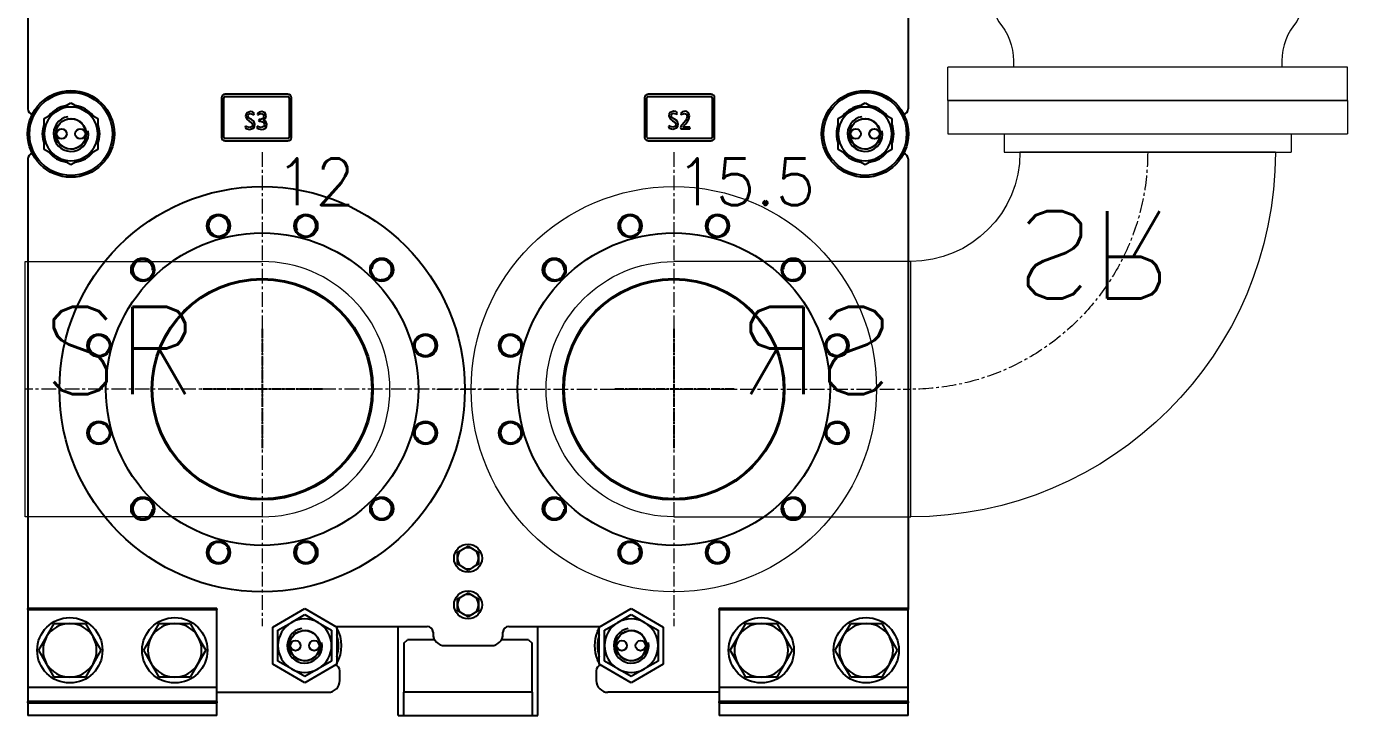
# Model space of a CAD drawing. Extents: x -181672 to 290600, y -29000 to 395522.
# Drawn here: x -170986 to -169852, y 29865 to 30456 of the extents above; entities that cross this region are included whole.
import ezdxf

# ---------------------------------------------------------------- set-up
doc = ezdxf.new("R2010")
doc.units = 0
doc.header["$LTSCALE"] = 10
doc.linetypes.add('XFM7P20PCW$0$CENTER', pattern=[2, 1.25, -0.25, 0.25, -0.25])
doc.linetypes.add('XFM7P20PCW$0$CHAIN', pattern=[0.3543, 0.2362, -0.0295, 0.0591, -0.0295])
doc.layers.add('XFM7P20PCW$0$M-PIPE--2', color=252, linetype='Continuous', lineweight=9)
doc.layers.add('XFM7P20PCW$0$M-PIPE-PCWS', color=252, linetype='Continuous', lineweight=9)
doc.styles.add('XFM7P20PCW$0$Standard', font='txt.shx', dxfattribs={"bigfont": 'chineset.shx'})

# ---------------------------------------------------------------- blocks, each defined once
blk = doc.blocks.new('XFM7P20PCW$0$A$C29d41b1e')
for p, q in [((-377.5, 997.5), (-377.5, 520.5)), ((377.5, 997.5), (377.5, 520.5)), ((-154.5, 533), (-208.5, 533)), ((208.5, 533), (154.5, 533)), ((-352, 518.9), (-340.5, 525.6)), ((-340.5, 525.6), (-329, 518.9)), ((-211.5, 530), (-211.5, 496)), ((-209.5, 496), (-209.5, 530)), ((-208.5, 531), (-154.5, 531)), ((-153.5, 530), (-153.5, 496)), ((-151.5, 496), (-151.5, 530)), ((151.5, 530), (151.5, 496)), ((153.5, 496), (153.5, 530)), ((154.5, 531), (208.5, 531)), ((209.5, 530), (209.5, 496)), ((211.5, 496), (211.5, 530)), ((329, 518.9), (340.5, 525.6)), ((340.5, 525.6), (352, 518.9)), ((-363.5, 512.3), (-352, 518.9)), ((-363.5, 499), (-363.5, 512.3)), ((-329, 518.9), (-317.5, 512.3)), ((-317.5, 512.3), (-317.5, 499)), ((-183.8, 515.4), (-183.5, 516.3)), ((-180.6, 516), (-180.3, 515.2)), ((-179.2, 511.4), (-179.6, 510.7)), ((-179.6, 510.7), (-179.1, 509.9)), ((-178, 511.4), (-179.2, 511.4)), ((-175.7, 510.8), (-175.7, 510.8)), ((179.2, 515.7), (179.5, 516.5)), ((182.4, 516.3), (182.7, 515.4)), ((317.5, 512.3), (329, 518.9)), ((317.5, 499), (317.5, 512.3)), ((352, 518.9), (363.5, 512.3)), ((363.5, 512.3), (363.5, 499)), ((-363.5, 485.7), (-363.5, 499)), ((-317.5, 499), (-317.5, 485.7)), ((-190.7, 505.7), (-191, 504.9)), ((-180.7, 505.6), (-180.9, 504.8)), ((-179.1, 509.9), (-177.9, 509.9)), ((172.3, 506), (172, 505.1)), ((182.6, 505.4), (182.2, 504.1)), ((182.2, 504.1), (182.8, 503.2)), ((185.2, 508.4), (182.6, 505.4)), ((182.8, 503.2), (190.2, 503.2)), ((184.3, 504.9), (186.5, 507.4)), ((190.2, 504.9), (184.3, 504.9)), ((190.6, 504.1), (190.2, 504.9)), ((190.2, 503.2), (190.6, 504.1)), ((317.5, 485.7), (317.5, 499)), ((363.5, 499), (363.5, 485.7)), ((-154.5, 495), (-208.5, 495)), ((-208.5, 493), (-154.5, 493)), ((208.5, 495), (154.5, 495)), ((154.5, 493), (208.5, 493)), ((-377.5, 477.5), (-377.5, 92)), ((-352, 479.1), (-363.5, 485.7)), ((-340.5, 472.4), (-352, 479.1)), ((-329, 479.1), (-340.5, 472.4)), ((-317.5, 485.7), (-329, 479.1)), ((329, 479.1), (317.5, 485.7)), ((340.5, 472.4), (329, 479.1)), ((352, 479.1), (340.5, 472.4)), ((363.5, 485.7), (352, 479.1)), ((377.5, 477.5), (377.5, 92)), ((-9, 140.2), (-4.5, 142.8)), ((-9, 135), (-9, 140.2)), ((-4.5, 142.8), (0, 145.4)), ((0, 145.4), (4.5, 142.8)), ((4.5, 142.8), (9, 140.2)), ((9, 140.2), (9, 135)), ((-9, 129.8), (-9, 135)), ((-4.5, 127.2), (-9, 129.8)), ((0, 124.6), (-4.5, 127.2)), ((4.5, 127.2), (0, 124.6)), ((9, 129.8), (4.5, 127.2)), ((9, 135), (9, 129.8)), ((-9, 100.2), (-4.5, 102.8)), ((-4.5, 102.8), (0, 105.4)), ((0, 105.4), (4.5, 102.8)), ((4.5, 102.8), (9, 100.2)), ((-377.5, 91), (-377.5, 92)), ((-215.5, 92), (-377.5, 92)), ((-377.5, 91), (-215.5, 91)), ((-377.5, 91), (-377.5, 24)), ((-215.5, 92), (-215.5, 91)), ((-215.5, 24), (-215.5, 91)), ((-167.5, 75.9), (-140, 91.8)), ((-140, 91.8), (-112.5, 75.9)), ((-9, 95), (-9, 100.2)), ((-9, 89.8), (-9, 95)), ((9, 100.2), (9, 95)), ((9, 95), (9, 89.8)), ((112.5, 75.9), (140, 91.8)), ((140, 91.8), (167.5, 75.9)), ((215.5, 91), (215.5, 92)), ((377.5, 92), (215.5, 92)), ((215.5, 91), (377.5, 91)), ((215.5, 91), (215.5, 24)), ((377.5, 92), (377.5, 91)), ((377.5, 24), (377.5, 91)), ((-163, 73.3), (-151.5, 79.9)), ((-151.5, 79.9), (-140, 86.6)), ((-140, 86.6), (-128.5, 79.9)), ((-128.5, 79.9), (-117, 73.3)), ((-4.5, 87.2), (-9, 89.8)), ((0, 84.6), (-4.5, 87.2)), ((4.5, 87.2), (0, 84.6)), ((9, 89.8), (4.5, 87.2)), ((117, 73.3), (128.5, 79.9)), ((128.5, 79.9), (140, 86.6)), ((140, 86.6), (151.5, 79.9)), ((151.5, 79.9), (163, 73.3)), ((-361.4, 67.5), (-354.8, 79)), ((-354.8, 79), (-341.5, 79)), ((-341.5, 79), (-328.2, 79)), ((-328.2, 79), (-321.6, 67.5)), ((-271.4, 67.5), (-264.8, 79)), ((-264.8, 79), (-251.5, 79)), ((-251.5, 79), (-238.2, 79)), ((-238.2, 79), (-231.6, 67.5)), ((-167.5, 44.1), (-167.5, 75.9)), ((-163, 60), (-163, 73.3)), ((-117, 73.3), (-117, 60)), ((-113.6, 76.5), (-35, 76.5)), ((-112.5, 75.9), (-112.5, 44.1)), ((-60, 0), (-60, 76.5)), ((-30, 71.5), (-30, 70)), ((30, 70), (30, 71.5)), ((35, 76.5), (113.6, 76.5)), ((60, 0), (60, 76.5)), ((112.5, 74.7), (110.9, 72.2)), ((112.5, 71.5), (110.9, 72.2)), ((112.5, 44.1), (112.5, 75.9)), ((117, 60), (117, 73.3)), ((163, 73.3), (163, 60)), ((167.5, 75.9), (167.5, 44.1)), ((231.6, 67.5), (238.2, 79)), ((238.2, 79), (251.5, 79)), ((251.5, 79), (264.8, 79)), ((264.8, 79), (271.4, 67.5)), ((321.6, 67.5), (328.2, 79)), ((328.2, 79), (341.5, 79)), ((341.5, 79), (354.8, 79)), ((354.8, 79), (361.4, 67.5)), ((-368.1, 56), (-361.4, 67.5)), ((-321.6, 67.5), (-314.9, 56)), ((-278.1, 56), (-271.4, 67.5)), ((-231.6, 67.5), (-224.9, 56)), ((-163, 46.7), (-163, 60)), ((-117, 60), (-117, 46.7)), ((-55, 62), (-52, 65)), ((-55, 62), (-55, 20)), ((-28.7, 65), (-52, 65)), ((-20, 60), (20, 60)), ((52, 65), (28.7, 65)), ((52, 65), (55, 62)), ((55, 20), (55, 62)), ((117, 46.7), (117, 60)), ((163, 60), (163, 46.7)), ((224.9, 56), (231.6, 67.5)), ((271.4, 67.5), (278.1, 56)), ((314.9, 56), (321.6, 67.5)), ((361.4, 67.5), (368.1, 56)), ((-361.4, 44.5), (-368.1, 56)), ((-314.9, 56), (-321.6, 44.5)), ((-271.4, 44.5), (-278.1, 56)), ((-224.9, 56), (-231.6, 44.5)), ((-151.5, 40.1), (-163, 46.7)), ((-117, 46.7), (-128.5, 40.1)), ((110.9, 47.8), (112.5, 48.5)), ((110.9, 47.8), (112.5, 45.3)), ((128.5, 40.1), (117, 46.7)), ((163, 46.7), (151.5, 40.1)), ((231.6, 44.5), (224.9, 56)), ((278.1, 56), (271.4, 44.5)), ((321.6, 44.5), (314.9, 56)), ((368.1, 56), (361.4, 44.5)), ((-354.8, 33), (-361.4, 44.5)), ((-321.6, 44.5), (-328.2, 33)), ((-264.8, 33), (-271.4, 44.5)), ((-231.6, 44.5), (-238.2, 33)), ((-140, 28.2), (-167.5, 44.1)), ((-140, 33.4), (-151.5, 40.1)), ((-112.5, 44.1), (-140, 28.2)), ((-128.5, 40.1), (-140, 33.4)), ((-110, 30), (-110, 38.5)), ((110, 38.5), (110, 30)), ((140, 28.2), (112.5, 44.1)), ((140, 33.4), (128.5, 40.1)), ((167.5, 44.1), (140, 28.2)), ((151.5, 40.1), (140, 33.4)), ((238.2, 33), (231.6, 44.5)), ((271.4, 44.5), (264.8, 33)), ((328.2, 33), (321.6, 44.5)), ((361.4, 44.5), (354.8, 33)), ((-377.5, 24), (-377.5, 12)), ((-215.5, 24), (-377.5, 24)), ((-341.5, 33), (-354.8, 33)), ((-328.2, 33), (-341.5, 33)), ((-251.5, 33), (-264.8, 33)), ((-238.2, 33), (-251.5, 33)), ((-215.5, 12), (-215.5, 24)), ((215.5, 24), (215.5, 12)), ((377.5, 24), (215.5, 24)), ((251.5, 33), (238.2, 33)), ((264.8, 33), (251.5, 33)), ((341.5, 33), (328.2, 33)), ((354.8, 33), (341.5, 33)), ((377.5, 12), (377.5, 24)), ((-377.5, 11), (-377.5, 12)), ((-215.5, 12), (-377.5, 12)), ((-215.5, 20), (-120, 20)), ((-215.5, 12), (-215.5, 11)), ((-55, 0), (-55, 20)), ((55, 20), (-55, 20)), ((55, 20), (55, 0)), ((215.5, 20), (120, 20)), ((215.5, 11), (215.5, 12)), ((377.5, 12), (215.5, 12)), ((377.5, 12), (377.5, 11)), ((-377.5, 11), (-215.5, 11)), ((-377.5, 11), (-377.5, 0)), ((-215.5, 0), (-377.5, 0)), ((-215.5, 0), (-215.5, 11)), ((-60, 0), (-55, 0)), ((-55, 0), (55, 0)), ((55, 0), (60, 0)), ((215.5, 11), (377.5, 11)), ((215.5, 11), (215.5, 0)), ((377.5, 0), (215.5, 0)), ((377.5, 0), (377.5, 11))]:
    blk.add_line(p, q)
at = {"linetype": 'XFM7P20PCW$0$CHAIN', "ltscale": 3.333522}
for p, q in [((-176.5, 331.7), (-176.5, 228.3)), ((176.5, 331.7), (176.5, 228.3)), ((-124.8, 280), (-228.2, 280)), ((228.2, 280), (124.8, 280))]:
    blk.add_line(p, q, dxfattribs=at)
at = {"flags": 128}
for points in [[(-186.6, 518.2), (-189.5, 517.1), (-190.4, 515.9), (-190.7, 514.2)], [(-190.7, 514.2), (-189.7, 511.5), (-187.7, 510), (-185.6, 508.8), (-184.6, 507)], [(-188.9, 514.4), (-188.3, 515.9), (-186.7, 516.5)], [(-182.8, 507.2), (-183.7, 509.9), (-185.8, 511.3), (-187.9, 512.6), (-188.9, 514.4)], [(-186.7, 516.5), (-184.8, 516), (-183.8, 515.4)], [(-183.5, 516.3), (-183.8, 517.2), (-184.9, 517.8), (-186.6, 518.2)], [(-176.9, 518.2), (-179.2, 517.7), (-180.3, 516.9), (-180.6, 516)], [(-180.3, 515.2), (-179.3, 515.9), (-177.3, 516.5)], [(-175, 514.2), (-175.8, 512.2), (-178, 511.4)], [(-177.3, 516.5), (-175.6, 515.8), (-175, 514.2)], [(-173.1, 514.5), (-174.1, 517.1), (-176.9, 518.2)], [(-175.7, 510.8), (-173.8, 512.1), (-173.1, 514.5)], [(-172.5, 507.3), (-173.4, 509.7), (-175.7, 510.8)], [(176.4, 518.4), (173.5, 517.4), (172.6, 516.1), (172.3, 514.5)], [(172.3, 514.5), (173.3, 511.8), (175.3, 510.3), (177.4, 509.1), (178.4, 507.2)], [(174.1, 514.6), (174.7, 516.1), (176.3, 516.7)], [(180.2, 507.4), (179.3, 510.1), (177.2, 511.6), (175.1, 512.8), (174.1, 514.6)], [(176.3, 516.7), (178.2, 516.2), (179.2, 515.7)], [(179.5, 516.5), (179.2, 517.5), (178.1, 518.1), (176.4, 518.4)], [(186.1, 518.4), (183.9, 517.9), (182.7, 517.2), (182.4, 516.3)], [(182.7, 515.4), (183.7, 516), (185.8, 516.6)], [(188, 514.2), (187.5, 511.9), (186.6, 510.3), (185.2, 508.4)], [(185.8, 516.6), (187.4, 515.9), (188, 514.2)], [(190, 514.5), (189, 517.2), (187.8, 518.1), (186.1, 518.4)], [(186.5, 507.4), (188.3, 509.7), (189.4, 511.5), (190, 514.5)], [(-191, 504.9), (-190.4, 503.6), (-187.3, 502.8)], [(-187.2, 504.5), (-189.6, 505.1), (-190.7, 505.7)], [(-187.3, 502.8), (-184.1, 503.9), (-183.1, 505.3), (-182.8, 507.2)], [(-184.6, 507), (-185.4, 505.1), (-187.2, 504.5)], [(-180.9, 504.8), (-180.7, 503.8), (-179.5, 503.2), (-177.2, 502.8)], [(-177.3, 504.4), (-179.6, 505), (-180.7, 505.6)], [(-177.9, 509.9), (-175.4, 509.1), (-174.5, 507.1)], [(-174.5, 507.1), (-175.2, 505.2), (-177.3, 504.4)], [(-177.2, 502.8), (-175.3, 503.1), (-173.8, 504), (-172.8, 505.4), (-172.5, 507.3)], [(172, 505.1), (172.6, 503.8), (175.7, 503)], [(175.8, 504.7), (173.4, 505.3), (172.3, 506)], [(175.7, 503), (178.9, 504.2), (179.9, 505.5), (180.2, 507.4)], [(178.4, 507.2), (177.6, 505.4), (175.8, 504.7)]]:
    blk.add_lwpolyline(points, dxfattribs=at)
for centre, radius in [((-340.5, 499), 37.2), ((-340.5, 499), 35.6), ((340.5, 499), 37.2), ((340.5, 499), 35.6), ((-340.5, 499), 13.1), ((-340.5, 499), 13), ((340.5, 499), 13.1), ((340.5, 499), 13), ((-348.5, 499), 4.34), ((-332.5, 499), 4.34), ((332.5, 499), 4.34), ((348.5, 499), 4.34), ((-214, 420.1), 10), ((-214, 420.1), 9), ((-139, 420.1), 10), ((-139, 420.1), 9), ((139, 420.1), 10), ((139, 420.1), 9), ((214, 420.1), 10), ((214, 420.1), 9), ((-176.5, 280), 134), ((176.5, 280), 134), ((-279, 382.5), 10), ((-279, 382.5), 9), ((-74, 382.5), 10), ((-74, 382.5), 9), ((74, 382.5), 10), ((74, 382.5), 9), ((279, 382.5), 10), ((279, 382.5), 9), ((-176.5, 280), 95), ((-176.5, 280), 94), ((176.5, 280), 95), ((176.5, 280), 94), ((-316.6, 317.5), 10), ((-316.6, 317.5), 9), ((-36.4, 317.5), 10), ((-36.4, 317.5), 9), ((36.4, 317.5), 10), ((36.4, 317.5), 9), ((316.6, 317.5), 10), ((316.6, 317.5), 9), ((-316.6, 242.5), 10), ((-316.6, 242.5), 9), ((-36.4, 242.5), 10), ((-36.4, 242.5), 9), ((36.4, 242.5), 10), ((36.4, 242.5), 9), ((316.6, 242.5), 10), ((316.6, 242.5), 9), ((-279, 177.5), 10), ((-279, 177.5), 9), ((-74, 177.5), 10), ((-74, 177.5), 9), ((74, 177.5), 10), ((74, 177.5), 9), ((279, 177.5), 10), ((279, 177.5), 9), ((-214, 139.9), 10), ((-214, 139.9), 9), ((-139, 139.9), 10), ((-139, 139.9), 9), ((139, 139.9), 10), ((139, 139.9), 9), ((214, 139.9), 10), ((214, 139.9), 9), ((0, 135), 12), ((0, 95), 12), ((-341.5, 56), 28), ((-251.5, 56), 28), ((251.5, 56), 28), ((341.5, 56), 28), ((-140, 60), 13.1), ((-140, 60), 13), ((140, 60), 13.1), ((140, 60), 13), ((-148, 60), 4.34), ((-132, 60), 4.34), ((132, 60), 4.34), ((148, 60), 4.34)]:
    blk.add_circle(centre, radius)
for centre, radius, start, end in [((-208.5, 530), 3, 90, 180), ((-154.5, 530), 3, 0, 90), ((154.5, 530), 3, 90, 180), ((208.5, 530), 3, 0, 90), ((-340.5, 499), 24.6, 99.2886, 140.7114), ((-340.5, 499), 23, 60, 120), ((-340.5, 499), 24.6, 39.2886, 80.7114), ((-208.5, 530), 1, 90, 180), ((-154.5, 530), 1, 0, 90), ((154.5, 530), 1, 90, 180), ((208.5, 530), 1, 0, 90), ((340.5, 499), 24.6, 99.2886, 140.7114), ((340.5, 499), 23, 60, 120), ((340.5, 499), 24.6, 39.2886, 80.7114), ((-372.5, 520.5), 5, 180, 254.8172), ((-340.5, 499), 23, 120, 180), ((-340.5, 499), 15, 100, 10), ((-340.5, 499), 12.9, 190, 100), ((-340.5, 499), 23, 0, 60), ((340.5, 499), 23, 120, 180), ((340.5, 499), 15, 100, 10), ((340.5, 499), 12.9, 190, 100), ((340.5, 499), 23, 0, 60), ((372.5, 520.5), 5, 285.1828, 0), ((-340.5, 499), 24.6, 159.2886, 200.7114), ((-340.5, 499), 23, 180, 240), ((-340.5, 499), 23, 300, 0), ((-340.5, 499), 24.6, 339.2886, 20.7114), ((340.5, 499), 24.6, 159.2886, 200.7114), ((340.5, 499), 23, 180, 240), ((340.5, 499), 23, 300, 0), ((340.5, 499), 24.6, 339.2886, 20.7114), ((-208.5, 496), 3, 180, 270), ((-208.5, 496), 1, 180, 270), ((-154.5, 496), 1, 270, 0), ((-154.5, 496), 3, 270, 0), ((154.5, 496), 3, 180, 270), ((154.5, 496), 1, 180, 270), ((208.5, 496), 1, 270, 0), ((208.5, 496), 3, 270, 0), ((-372.5, 477.5), 5, 105.1828, 180), ((-340.5, 499), 24.6, 219.2886, 260.7114), ((-340.5, 499), 23, 240, 300), ((-340.5, 499), 24.6, 279.2886, 320.7114), ((340.5, 499), 24.6, 219.2886, 260.7114), ((340.5, 499), 23, 240, 300), ((340.5, 499), 24.6, 279.2886, 320.7114), ((372.5, 477.5), 5, 0, 74.8172), ((-214, 420.1), 8.5, 327.2473, 237.2473), ((-139, 420.1), 8.5, 297.2473, 207.2473), ((139, 420.1), 8.5, 327.2473, 237.2473), ((214, 420.1), 8.5, 297.2473, 207.2473), ((-279, 382.5), 8.5, 357.2473, 267.2473), ((-74, 382.5), 8.5, 267.2473, 177.2473), ((74, 382.5), 8.5, 357.2473, 267.2473), ((279, 382.5), 8.5, 267.2473, 177.2473), ((-316.6, 317.5), 8.5, 27.2473, 297.2473), ((-36.4, 317.5), 8.5, 237.2473, 147.2473), ((36.4, 317.5), 8.5, 27.2473, 297.2473), ((316.6, 317.5), 8.5, 237.2473, 147.2473), ((-316.6, 242.5), 8.5, 57.2473, 327.2473), ((-36.4, 242.5), 8.5, 207.2473, 117.2473), ((36.4, 242.5), 8.5, 57.2473, 327.2473), ((316.6, 242.5), 8.5, 207.2473, 117.2473), ((-279, 177.5), 8.5, 87.2473, 357.2473), ((-74, 177.5), 8.5, 177.2473, 87.2473), ((74, 177.5), 8.5, 87.2473, 357.2473), ((279, 177.5), 8.5, 177.2473, 87.2473), ((-214, 139.9), 8.5, 117.2473, 27.2473), ((139, 139.9), 8.5, 117.2473, 27.2473), ((-139, 139.9), 8.5, 147.2473, 57.2473), ((0, 135), 9, 120, 180), ((0, 135), 9, 60, 120), ((0, 135), 9, 0, 60), ((214, 139.9), 8.5, 147.2473, 57.2473), ((0, 135), 9, 180, 240), ((0, 135), 9, 240, 300), ((0, 135), 9, 300, 0), ((0, 95), 9, 120, 180), ((0, 95), 9, 60, 120), ((0, 95), 9, 0, 60), ((0, 95), 9, 180, 240), ((0, 95), 9, 300, 0), ((-140, 60), 23, 120, 180), ((-140, 60), 23, 60, 120), ((-140, 60), 23, 0, 60), ((0, 95), 9, 240, 300), ((140, 60), 23, 120, 180), ((140, 60), 23, 60, 120), ((140, 60), 23, 0, 60), ((-341.5, 56), 23, 90, 150), ((-341.5, 56), 23, 30, 90), ((-251.5, 56), 23, 90, 150), ((-251.5, 56), 23, 30, 90), ((-140, 60), 15, 100, 10), ((-140, 60), 12.9, 190, 100), ((-140, 60), 31.5, 30.811, 31.5881), ((-140, 60), 31.5, 330.811, 29.189), ((-140, 60), 29, 341.4914, 18.5086), ((-35, 71.5), 5, 0, 90), ((-20, 70), 10, 180, 270), ((20, 70), 10, 270, 0), ((35, 71.5), 5, 90, 180), ((140, 60), 31.5, 157.2963, 202.7037), ((140, 60), 31.5, 150.811, 157.2963), ((113.7, 71), 3, 113.7526, 157.2963), ((140, 60), 29, 161.4914, 198.5086), ((140, 60), 31.5, 148.4119, 149.189), ((140, 60), 15, 100, 10), ((140, 60), 12.9, 190, 100), ((251.5, 56), 23, 90, 150), ((251.5, 56), 23, 30, 90), ((341.5, 56), 23, 90, 150), ((341.5, 56), 23, 30, 90), ((-341.5, 56), 23, 150, 210), ((-341.5, 56), 23, 330, 30), ((-251.5, 56), 23, 150, 210), ((-251.5, 56), 23, 330, 30), ((-140, 60), 23, 180, 240), ((-140, 60), 23, 300, 0), ((140, 60), 23, 180, 240), ((140, 60), 23, 300, 0), ((251.5, 56), 23, 150, 210), ((251.5, 56), 23, 330, 30), ((341.5, 56), 23, 150, 210), ((341.5, 56), 23, 330, 30), ((140, 60), 31.5, 202.7037, 209.189), ((113.7, 49), 3, 202.7037, 246.2474), ((-341.5, 56), 23, 210, 270), ((-341.5, 56), 23, 270, 330), ((-251.5, 56), 23, 210, 270), ((-251.5, 56), 23, 270, 330), ((-140, 60), 23, 240, 300), ((-115, 38.5), 5, 0, 76.3782), ((-140, 60), 31.5, 327.8066, 329.189), ((115, 38.5), 5, 103.6218, 180), ((140, 60), 31.5, 210.811, 212.1934), ((140, 60), 23, 240, 300), ((251.5, 56), 23, 210, 270), ((251.5, 56), 23, 270, 330), ((341.5, 56), 23, 210, 270), ((341.5, 56), 23, 270, 330), ((-120, 30), 10, 270, 0), ((120, 30), 10, 180, 270)]:
    blk.add_arc(centre, radius, start, end)
at = {"color": 2, "char_height": 40, "attachment_point": 1, "style": 'XFM7P20PCW$0$Standard'}
for s, insert in [('12', (-165.4, 477.9)), ('15.5', (177.9, 477.9))]:
    blk.add_mtext_dynamic_manual_height_columns(s, width=4425.32, gutter_width=200, heights=[0], dxfattribs=dict(at, insert=insert))
blk = doc.blocks.new('XFM7P20PCW$0$A$C5F2A0C79')
at = {"color": 1, "linetype": 'XFM7P20PCW$0$CENTER'}
for p, q in [((0, 203.2), (0, -203.2)), ((203.2, 0), (-203.2, 0))]:
    blk.add_line(p, q, dxfattribs=at)
at = {"color": 0}
blk.add_lwpolyline([(0, -109.5), (-203.2, -109.5), (-203.2, 109.5), (0, 109.5)], dxfattribs=at)
blk.add_arc((0, 0), 109.5, 270, 90, dxfattribs=at)
at = {"color": 0, "style": 'XFM7P20PCW$0$Standard'}
blk.add_text('SR', height=75, dxfattribs=at).set_placement((-188.3, -4.4))
blk = doc.blocks.new('XFM7P20PCW$0$A$C5F376116')
for p, q in [((0, 312.7), (0, 93.7)), ((312.7, 0), (93.7, 0))]:
    blk.add_line(p, q)
for radius in [312.7, 93.7]:
    blk.add_arc((0, 0), radius, 0, 90)
at = {"color": 1, "linetype": 'XFM7P20PCW$0$CENTER'}
blk.add_arc((0, 0), 203.2, 0, 90, dxfattribs=at)
at = {"color": 0, "style": 'XFM7P20PCW$0$Standard'}
blk.add_text('SR', height=75, dxfattribs=at).set_placement((91.2, 50.4))
blk = doc.blocks.new('XFM7P20PCW$0$A$C58ffb4ec')
for p, q in [((0, 25), (0, 22.14)), ((0, 25), (34.29, 25)), ((34.29, 25), (34.29, 22.14)), ((0, 22.14), (34.29, 22.14)), ((0, 2.86), (34.29, 2.86)), ((0, 0), (0, 2.86)), ((34.29, 0), (34.29, 2.86)), ((0, 0), (34.29, 0))]:
    blk.add_line(p, q)
for points in [[(5.64, 22.14), (5.64, 21.6, -0.184243), (4.35, 18.23, 0.231706), (4.35, 6.77, -0.184243), (5.64, 3.4), (5.64, 2.86)], [(28.65, 22.14), (28.65, 21.6, 0.184243), (29.94, 18.23, -0.231706), (29.94, 6.77, 0.184243), (28.65, 3.4), (28.65, 2.86)]]:
    blk.add_lwpolyline(points, format="xyb")
blk = doc.blocks.new('XFM7P20PCW$0$SL200')
for p, q in [((4.445, 17.145), (1.5875, 17.145)), ((1.5875, -17.145), (1.5875, 17.145)), ((4.445, -17.145), (4.445, 17.145)), ((1.5875, 12.303125), (0, 12.303125)), ((0, -12.303125), (0, 12.303125)), ((1.5875, -12.303125), (0, -12.303125)), ((4.445, -17.145), (1.5875, -17.145))]:
    blk.add_line(p, q)
blk = doc.blocks.new('XFM7P20PCW')
blk.add_circle((-170783.33737, 30144.56704), 173.81494)
at = {"layer": 'XFM7P20PCW$0$M-PIPE-PCWS'}
blk.add_circle((-170430.33737, 30144.56704), 173.81494, dxfattribs=at)
blk.add_blockref('XFM7P20PCW$0$A$C29d41b1e', (-170606.83737, 29864.56704))
at = {"layer": 'XFM7P20PCW$0$M-PIPE--2'}
blk.add_blockref('XFM7P20PCW$0$A$C5F2A0C79', (-170783.33737, 30144.56704), dxfattribs=at)
at = {"layer": 'XFM7P20PCW$0$M-PIPE-PCWS', "xscale": -10, "yscale": 10, "zscale": 10}
blk.add_blockref('XFM7P20PCW$0$A$C58ffb4ec', (-169852.48737, 30392.21704), dxfattribs=at)
at = {"layer": 'XFM7P20PCW$0$M-PIPE-PCWS', "xscale": -10, "yscale": 10, "zscale": 10, "rotation": 270}
blk.add_blockref('XFM7P20PCW$0$SL200', (-170023.93737, 30347.76704), dxfattribs=at)
at = {"layer": 'XFM7P20PCW$0$M-PIPE-PCWS', "xscale": -1}
blk.add_blockref('XFM7P20PCW$0$A$C5F2A0C79', (-170430.33737, 30144.56704), dxfattribs=at)
at = {"layer": 'XFM7P20PCW$0$M-PIPE-PCWS', "xscale": -1, "rotation": 180}
blk.add_blockref('XFM7P20PCW$0$A$C5F376116', (-170227.13737, 30347.76704), dxfattribs=at)

msp = doc.modelspace()

# ---------------------------------------------------------------- block references
msp.add_blockref('XFM7P20PCW', (0, 0))

doc.saveas('drawing.dxf')
